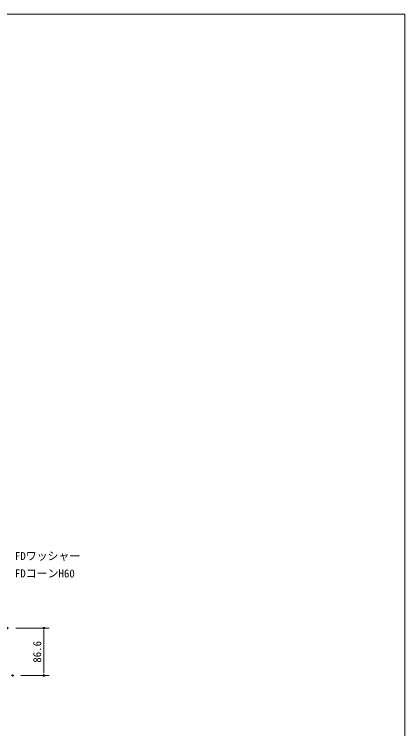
# Model space of a CAD drawing. Units: millimetres, scale not verified. Extents: x -1485 to 1485, y -1050 to 1050.
# Drawn here: x 770 to 1485, y -259 to 1050 of the extents above; entities that cross this region are included whole.
import ezdxf
from ezdxf.enums import TextEntityAlignment as Align

# ---------------------------------------------------------------- set-up
doc = ezdxf.new("R2010")
doc.units = ezdxf.units.MM
doc.header["$LTSCALE"] = 4
doc.header["$PDMODE"] = 32
doc.header["$PDSIZE"] = 2
doc.layers.add('0-0_0', color=7, linetype='Continuous', lineweight=18)
doc.layers.add('0-6_MOJI', color=7, linetype='Continuous', lineweight=18)
doc.layers.add('0-1_DEFPOINTS', color=7, linetype='Continuous')
doc.styles.add('ＭＳ ゴシック', font='')
doc.styles.get('ＭＳ ゴシック').set_extended_font_data('MS Gothic')

# ---------------------------------------------------------------- blocks, each defined once
blk = doc.blocks.new('_Dot')
at = {"layer": '0-0_0'}
for p, q in [((-0.5, 0), (-1, 0)), ((0.25, 0), (-0.25, 0))]:
    blk.add_line(p, q, dxfattribs=at)
blk.add_circle((0, 0), 0.25, dxfattribs=at)
blk = doc.blocks.new('D4')
at = {"layer": '0-1_DEFPOINTS'}
for p in [(2242.343, 975.28), (2308.803, 975.28), (2251.69, 888.496)]:
    blk.add_point(p, dxfattribs=at)
at = {"layer": '0-6_MOJI'}
for p, q in [((2257.343, 975.28), (2318.803, 975.28)), ((2308.803, 896.496), (2308.803, 967.28)), ((2266.69, 888.496), (2318.803, 888.496))]:
    blk.add_line(p, q, dxfattribs=at)
at = {"layer": '0-6_MOJI', "xscale": 8, "yscale": 8}
for p, rotation in [((2308.803, 975.28), 90), ((2308.803, 888.496), 270)]:
    blk.add_blockref('_Dot', p, dxfattribs=dict(at, rotation=rotation))
at = {"layer": '0-6_MOJI', "style": 'ＭＳ ゴシック'}
blk.add_text('86.6', height=14.66, rotation=90, dxfattribs=at).set_placement((2308.303, 911.888), align=Align.BOTTOM_LEFT)

msp = doc.modelspace()

# ---------------------------------------------------------------- linework, layer by layer
at = {"layer": '0-0_0'}
msp.add_lwpolyline([(-1485, -1050), (1485, -1050), (1485, 1050), (-1485, 1050)], close=True, dxfattribs=at)

# ---------------------------------------------------------------- block references
at = {"layer": '0-6_MOJI'}
msp.add_blockref('D4', (-1485, -1050), dxfattribs=at)

# ---------------------------------------------------------------- texts
at = {"layer": '0-6_MOJI', "style": 'ＭＳ ゴシック'}
for s, p in [('FDワッシャー', (770.728, 45.747)), ('FDコーンH60', (770.728, 13.747))]:
    msp.add_text(s, height=14.66, dxfattribs=at).set_placement(p, align=Align.BOTTOM_LEFT)

doc.saveas('drawing.dxf')
